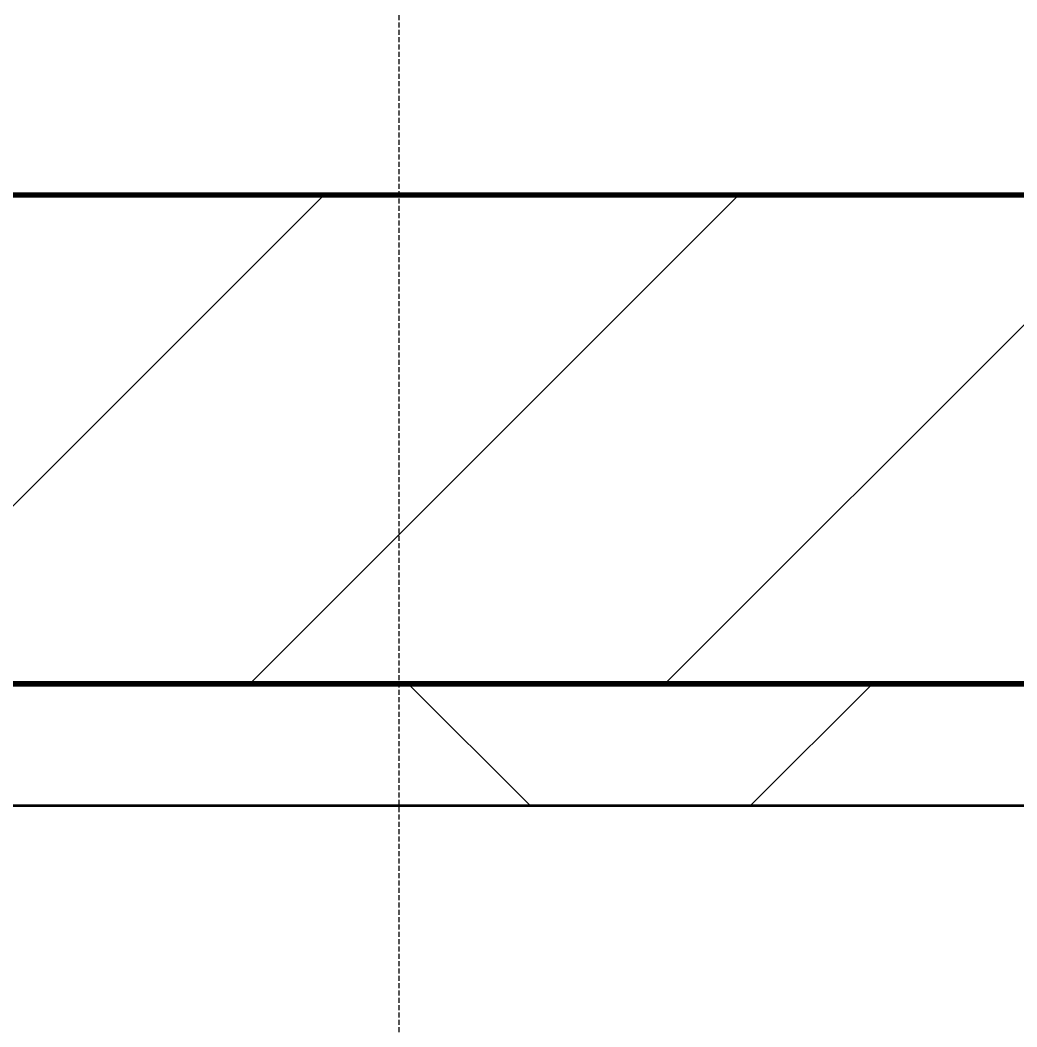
# Model space of a CAD drawing. Header units: millimetres. Extents: x -794326 to -715748, y -17796 to 22353.
# Drawn here: x -742927.7 to -742520, y 7803.6 to 8215.5 of the extents above; entities that cross this region are included whole.
import ezdxf

# ---------------------------------------------------------------- set-up
doc = ezdxf.new("R2010")
doc.units = ezdxf.units.MM
doc.linetypes.add('DPA_Hidden 50', pattern=[3, 2, -1])
for name, color, linetype, lineweight in [('A-ANNO-DIMS', 1, 'Continuous', 9), ('A-ANNO-DIMS-100', 1, 'Continuous', 9), ('A-DETL', 1, 'Continuous', 70), ('A-GLAZ-CURT', 2, 'Continuous', 9), ('A-WALL', 5, 'Continuous', 35), ('A-WALL-FNSH', 2, 'Continuous', 35), ('A-WALL-PATT', 1, 'Continuous', 35)]:
    doc.layers.add(name, color=color, linetype=linetype, lineweight=lineweight)
doc.styles.add('Arial_2', font='arial.ttf', dxfattribs={"height": 300})
doc.dimstyles.new('DPA-DIM-3_0_T-T', dxfattribs={"dimscale": 304.8, "dimtxt": 306.07782, "dimasz": 0.656168, "dimexe": 0.656168, "dimexo": 0.0625, "dimgap": 0.164042, "dimtad": 1, "dimdec": 0, "dimzin": 0, "dimdsep": 46, "dimtxsty": 'Arial_2', "dimblk1": 'OBLIQUE', "dimblk2": 'OBLIQUE', "dimsah": 1, "dimcen": 0.09, "dimdle": 0.656168, "dimadec": 8, "dimazin": 0, "dimtfac": 1, "dimtdec": 4, "dimtix": 1, "dimtmove": 0, "dimatfit": 3, "dimfxl": 1.312336, "dimfxlon": 1, "dimtvp": 1, "dimtolj": 1, "dimtzin": 0, "dimarcsym": 2})

# ---------------------------------------------------------------- blocks, each defined once
blk = doc.blocks.new('PPLS-PP19_Custom Tile Pattern - Custom Tile Pattern-V53-4282-01 ENLARGED LOWER PLATFORM LEVEL - REFLECTED CEILING PLAN - SHEET 3')
at = {"layer": 'A-GLAZ-CURT'}
for p, q in [((-300, 0), (300, 0)), ((300, 0), (-300, 0)), ((230.06, 0), (300, 0)), ((-300, -50), (300, -50)), ((300, -50), (-300, -50))]:
    blk.add_line(p, q, dxfattribs=at)
for points, knots in [([(300, 0), (286.53, 0), (254.22, 0), (207.11, 0), (177.41, 0), (159.34, 0), (158.33, 0), (158.3, 0)], [-285.253232, -285.253232, -285.253232, -285.253232, -244.693688, -187.987675, -143.776725, -129.632772, -123.352749, -123.352749, -123.352749, -123.352749]), ([(247.1, 0), (246.76, 0), (245.04, 0), (238.34, 0), (226.56, 0), (221.1, 0), (200.27, 0), (182.99, 0), (174.27, 0), (169.67, 0), (168.99, 0)], [-9649.085549, -9649.085549, -9649.085549, -9649.085549, -9581.591397, -9406.094246, -9221.510254, -9016.44624, -8717.832359, -8253.978395, -8152.463617, -8069.855175, -8069.855175, -8069.855175, -8069.855175]), ([(171.51, 0), (176.48, 0), (193.23, 0), (201.73, 0), (208.81, 0), (213.9, 0), (241.96, 0), (266.73, 0), (281.71, 0), (291.71, 0), (296.52, 0), (297.86, 0), (298.09, 0)], [-7971.819559, -7971.819559, -7971.819559, -7971.819559, -7784.112253, -7606.717214, -7289.299508, -7042.621073, -6582.165592, -6068.460911, -5766.029927, -5566.724884, -5280.360606, -5199.253518, -5199.253518, -5199.253518, -5199.253518]), ([(300, 0), (288.22, 0), (262, 0), (230.43, 0), (219.94, 0), (219.02, 0)], [-12528.858583, -12528.858583, -12528.858583, -12528.858583, -11905.454923, -11162.864862, -10856.732305, -10856.732305, -10856.732305, -10856.732305]), ([(219.9, 0), (220.86, 0), (227.84, 0), (242.06, 0), (246.54, 0), (246.96, 0)], [-10670.940496, -10670.940496, -10670.940496, -10670.940496, -10511.382485, -9925.173265, -9834.877357, -9834.877357, -9834.877357, -9834.877357]), ([(284.76, 0), (284.76, 0), (285.09, 0), (287.47, 0), (293.59, 0), (297.76, 0), (300, 0)], [-4110.630118, -4110.630118, -4110.630118, -4110.630118, -4053.389046, -3959.664717, -3862.421465, -3746.95702, -3746.95702, -3746.95702, -3746.95702]), ([(297.38, 0), (295.84, 0), (291.62, 0), (285.38, 0), (284.87, 0)], [-4803.172655, -4803.172655, -4803.172655, -4803.172655, -4358.271401, -4143.037883, -4143.037883, -4143.037883, -4143.037883])]:
    blk.add_open_spline(points, degree=3, knots=knots, dxfattribs=at)
blk = doc.blocks.new('PPLS-PP19_Custom Tile Pattern - Custom Tile Pattern-V54-4282-01 ENLARGED LOWER PLATFORM LEVEL - REFLECTED CEILING PLAN - SHEET 3')
at = {"layer": 'A-GLAZ-CURT'}
for p, q in [((-300, 0), (300, 0)), ((300, 0), (-300, 0)), ((-293.07, 0), (-275.75, 0)), ((-275.75, 0), (-293.07, 0)), ((-222.32, 0), (-205, 0)), ((-205, 0), (-222.32, 0)), ((-300, -50), (300, -50)), ((300, -50), (-300, -50))]:
    blk.add_line(p, q, dxfattribs=at)
at = {"layer": 'A-GLAZ-CURT', "flags": 128}
for points in [[(-300, 0), (-291.56, 0), (-283.3, 0), (-275.2, 0), (-267.26, 0), (-259.45, 0), (-251.77, 0), (-244.2, 0), (-236.74, 0), (-229.36, 0), (-222.06, 0), (-214.83, 0), (-207.71, 0), (-200.76, 0), (-194.02, 0), (-187.54, 0), (-181.38, 0), (-175.58, 0), (-170.25, 0), (-165.64, 0), (-162.01, 0), (-159.53, 0), (-157.46, 0), (-154.52, 0), (-149.42, 0), (-141.84, 0), (-132.81, 0), (-126.08, 0)], [(-125.17, 0), (-128.55, 0), (-134.16, 0), (-140.03, 0), (-145.5, 0), (-150.63, 0), (-155.53, 0), (-160.27, 0), (-164.95, 0), (-169.65, 0), (-174.47, 0), (-179.49, 0), (-184.81, 0), (-190.44, 0), (-196.37, 0), (-202.58, 0), (-209.04, 0), (-215.73, 0), (-222.63, 0), (-229.72, 0), (-236.97, 0), (-244.39, 0), (-251.96, 0), (-259.67, 0), (-267.51, 0), (-275.48, 0), (-283.55, 0), (-291.73, 0), (-300, 0)]]:
    blk.add_lwpolyline(points, dxfattribs=at)
at = {"layer": 'A-GLAZ-CURT'}
for points, knots in [([(-300, 0), (-284.65, 0), (-240.1, 0), (-204.54, 0), (-183.58, 0)], [-5323.127839, -5323.127839, -5323.127839, -5323.127839, -4502.809032, -2893.044321, -2893.044321, -2893.044321, -2893.044321]), ([(-183.59, 0), (-193.34, 0), (-223.62, 0), (-262.56, 0), (-294.48, 0), (-300, 0)], [-15843.761363, -15843.761363, -15843.761363, -15843.761363, -15131.813646, -13729.592194, -13439.944408, -13439.944408, -13439.944408, -13439.944408]), ([(-137.88, 0), (-140.56, 0), (-147.66, 0), (-147.69, 0), (-158.72, 0), (-174.02, 0), (-185.59, 0), (-209.77, 0), (-232.01, 0), (-255.22, 0), (-262.59, 0), (-264.9, 0), (-265.4, 0)], [-3187.727384, -3187.727384, -3187.727384, -3187.727384, -2919.378265, -2477.344047, -2237.412286, -2029.680487, -1755.085331, -1400.429864, -858.079193, -543.655514, -208.940337, 0, 0, 0, 0]), ([(-258.6, 0), (-257.91, 0), (-254.26, 0), (-241.25, 0), (-225.99, 0), (-213.1, 0), (-200.2, 0), (-191, 0), (-184.75, 0), (-183.92, 0)], [-5722.54675, -5722.54675, -5722.54675, -5722.54675, -5657.471696, -5413.335975, -5017.494783, -4832.723979, -4666.091899, -4349.945572, -4301.511651, -4301.511651, -4301.511651, -4301.511651]), ([(-133.82, 0), (-135.51, 0), (-137.8, 0), (-149.31, 0), (-162.01, 0), (-177.91, 0), (-199.46, 0), (-216.65, 0), (-231.26, 0), (-233.46, 0), (-234, 0)], [-2731.647847, -2731.647847, -2731.647847, -2731.647847, -2418.507304, -2308.929706, -2113.765672, -1763.376603, -1422.553702, -978.033455, -846.069444, -682.911962, -682.911962, -682.911962, -682.911962]), ([(-233.49, 0), (-233.44, 0), (-232.38, 0), (-230.74, 0), (-225.3, 0), (-223.63, 0)], [-455.274641, -455.274641, -455.274641, -455.274641, -440.605512, -119.536984, 0, 0, 0, 0]), ([(-223.63, 0), (-219.39, 0), (-206.17, 0), (-188.58, 0), (-169.02, 0), (-152.12, 0), (-136.84, 0), (-127.33, 0), (-124.19, 0), (-123.43, 0), (-123.28, 0)], [-5463.295695, -5463.295695, -5463.295695, -5463.295695, -5161.076232, -4739.070012, -4465.409639, -4149.119819, -3839.893365, -3647.167523, -3488.92562, -3439.852845, -3439.852845, -3439.852845, -3439.852845]), ([(-183.59, 0), (-178.51, 0), (-170.36, 0), (-158.7, 0), (-157.22, 0)], [-4295.204129, -4295.204129, -4295.204129, -4295.204129, -4000.813434, -3840.635403, -3840.635403, -3840.635403, -3840.635403]), ([(-183.21, 0), (-180.83, 0), (-156.72, 0), (-129.95, 0), (-110.8, 0), (-99.5, 0), (-91.46, 0)], [-2883.360913, -2883.360913, -2883.360913, -2883.360913, -2700.551212, -1002.059161, -460.363443, 0, 0, 0, 0]), ([(-116.31, 0), (-122.18, 0), (-142.35, 0), (-165.44, 0), (-182.87, 0)], [-17701.573127, -17701.573127, -17701.573127, -17701.573127, -17136.203329, -15861.324362, -15861.324362, -15861.324362, -15861.324362]), ([(-152.35, 0), (-151.03, 0), (-147.71, 0), (-143.57, 0), (-138.62, 0)], [-3494.978217, -3494.978217, -3494.978217, -3494.978217, -3371.022232, -3227.460399, -3227.460399, -3227.460399, -3227.460399]), ([(-118.78, 0), (-121.86, 0), (-126.28, 0), (-136.96, 0), (-147.46, 0), (-150.03, 0), (-150.57, 0)], [-5938.474035, -5938.474035, -5938.474035, -5938.474035, -5700.061948, -5508.838257, -5298.784692, -5196.16478, -5196.16478, -5196.16478, -5196.16478]), ([(-150.34, 0), (-150.07, 0), (-147.75, 0), (-142.6, 0), (-127.26, 0), (-107.3, 0), (-90.42, 0), (-75.26, 0), (-68.41, 0), (-65.12, 0), (-63.63, 0)], [-4948.728362, -4948.728362, -4948.728362, -4948.728362, -4883.323924, -4440.880425, -4054.690705, -3793.097032, -3402.597032, -3144.956779, -3050.982048, -2969.237017, -2969.237017, -2969.237017, -2969.237017]), ([(-116.66, 0), (-123.83, 0), (-133.98, 0), (-147.74, 0), (-149.07, 0)], [-6858.444941, -6858.444941, -6858.444941, -6858.444941, -6449.282163, -6277.220794, -6277.220794, -6277.220794, -6277.220794]), ([(-148.23, 0), (-146.94, 0), (-140.15, 0), (-137.28, 0), (-133.93, 0), (-128.78, 0), (-126.5, 0)], [-6162.058746, -6162.058746, -6162.058746, -6162.058746, -6017.569127, -5560.701257, -5364.112219, -5231.017328, -5231.017328, -5231.017328, -5231.017328]), ([(-116.68, 0), (-120.05, 0), (-127.34, 0), (-139.03, 0), (-146.11, 0), (-146.95, 0)], [-1120.9132, -1120.9132, -1120.9132, -1120.9132, -945.742622, -741.901385, -489.130243, -489.130243, -489.130243, -489.130243]), ([(-146.69, 0), (-146.59, 0), (-145.49, 0), (-135.69, 0), (-128.29, 0), (-125.15, 0)], [-420.34245, -420.34245, -420.34245, -420.34245, -406.956646, -290.263673, 0, 0, 0, 0]), ([(-127.41, 0), (-131.63, 0), (-133.16, 0), (-134.09, 0), (-134.15, 0)], [-8540.990293, -8540.990293, -8540.990293, -8540.990293, -8266.114998, -8246.473386, -8246.473386, -8246.473386, -8246.473386]), ([(-134.15, 0), (-133.32, 0), (-130.31, 0), (-122.45, 0), (-116.3, 0), (-115.77, 0)], [-7657.439573, -7657.439573, -7657.439573, -7657.439573, -7293.749979, -6839.55839, -6796.960519, -6796.960519, -6796.960519, -6796.960519]), ([(-120.13, 0), (-120.14, 0), (-120.24, 0), (-121.3, 0), (-129.25, 0), (-133.82, 0)], [-2933.992132, -2933.992132, -2933.992132, -2933.992132, -2920.575025, -2840.280255, -2731.647847, -2731.647847, -2731.647847, -2731.647847]), ([(-113.43, 0), (-113.44, 0), (-113.96, 0), (-119.73, 0), (-125.43, 0), (-127.03, 0), (-127.41, 0)], [-328.499627, -328.499627, -328.499627, -328.499627, -282.672656, -98.539552, -24.539552, 0, 0, 0, 0]), ([(-126.5, 0), (-122.44, 0), (-108.71, 0), (-86.68, 0), (-63.44, 0), (-54.4, 0), (-48.53, 0), (-30.79, 0), (-18.03, 0), (8.61, 0), (15.02, 0), (22.91, 0), (31, 0), (39.04, 0), (51.19, 0), (58.74, 0), (61.34, 0), (61.45, 0)], [-5231.017328, -5231.017328, -5231.017328, -5231.017328, -4994.692869, -4542.524482, -4008.285538, -3689.699207, -3546.54457, -3315.260113, -2864.387349, -2439.246196, -2084.094819, -1956.422387, -1818.904206, -1645.594513, -1443.202566, -1228.752106, -1120.932285, -1120.932285, -1120.932285, -1120.932285]), ([(-125.15, 0), (-124.93, 0), (-122.78, 0), (-119.23, 0), (-115.72, 0)], [-3362.7396, -3362.7396, -3362.7396, -3362.7396, -3342.215224, -3153.383953, -3153.383953, -3153.383953, -3153.383953]), ([(-122.08, 0), (-122.01, 0), (-121.69, 0), (-121.2, 0), (-120.88, 0)], [-3136.336417, -3136.336417, -3136.336417, -3136.336417, -3110.304437, -3035.164275, -3035.164275, -3035.164275, -3035.164275]), ([(-48.79, 0), (-51.65, 0), (-61.37, 0), (-81.23, 0), (-99.51, 0), (-114.02, 0), (-117.28, 0), (-118.78, 0)], [-1360.9003, -1360.9003, -1360.9003, -1360.9003, -1060.00838, -740.068933, -229.489605, -116.330425, 0, 0, 0, 0]), ([(-115.75, 0), (-114.85, 0), (-110.29, 0), (-96.78, 0), (-75, 0), (-59.07, 0), (-48.76, 0)], [-5716.332652, -5716.332652, -5716.332652, -5716.332652, -5430.283136, -5103.229623, -4799.173296, -4262.601366, -4262.601366, -4262.601366, -4262.601366]), ([(-26.75, 0), (-27.82, 0), (-36.18, 0), (-53.55, 0), (-78.2, 0), (-102.34, 0), (-113.47, 0), (-115.72, 0)], [-8718.362214, -8718.362214, -8718.362214, -8718.362214, -8532.293389, -8073.216054, -7508.296369, -7004.680444, -6876.298449, -6876.298449, -6876.298449, -6876.298449]), ([(-72.93, 0), (-75.51, 0), (-87.41, 0), (-103.13, 0), (-115.71, 0)], [-19442.345229, -19442.345229, -19442.345229, -19442.345229, -18935.241197, -17720.74877, -17720.74877, -17720.74877, -17720.74877]), ([(-86.16, 0), (-91.37, 0), (-100.8, 0), (-111.18, 0), (-115.71, 0)], [-1681.3698, -1681.3698, -1681.3698, -1681.3698, -1374.161226, -1137.769909, -1137.769909, -1137.769909, -1137.769909]), ([(-115.67, 0), (-114.21, 0), (-109.38, 0), (-98.9, 0), (-85.29, 0), (-71.67, 0), (-65.93, 0), (-65.07, 0)], [-3152.568375, -3152.568375, -3152.568375, -3152.568375, -3074.362186, -2902.289527, -2605.247022, -2322.099534, -2241.8264, -2241.8264, -2241.8264, -2241.8264]), ([(9.32, 0), (9.08, 0), (7.65, 0), (2.57, 0), (-12.23, 0), (-25.64, 0), (-40, 0), (-56.24, 0), (-75.59, 0), (-94, 0), (-112.01, 0), (-114.94, 0), (-115.63, 0)], [-2922.926651, -2922.926651, -2922.926651, -2922.926651, -2882.788014, -2720.818881, -2518.50168, -2125.455881, -1792.521578, -1466.981642, -1208.454564, -789.402658, -501.969187, -243.577221, -243.577221, -243.577221, -243.577221]), ([(-48.45, 0), (-51.77, 0), (-62.12, 0), (-85.2, 0), (-105.63, 0), (-114.02, 0), (-115.6, 0)], [-3284.996266, -3284.996266, -3284.996266, -3284.996266, -2842.901703, -2193.204658, -1433.981041, -1149.748693, -1149.748693, -1149.748693, -1149.748693]), ([(-114.89, 0), (-107.98, 0), (-91.35, 0), (-74.02, 0), (-62.74, 0), (-60.36, 0), (-59.97, 0)], [-6773.888853, -6773.888853, -6773.888853, -6773.888853, -6236.997189, -5713.340575, -5140.470607, -5006.787413, -5006.787413, -5006.787413, -5006.787413]), ([(-114.79, 0), (-114.44, 0), (-113.88, 0), (-113.43, 0), (-113.43, 0)], [-492.74944, -492.74944, -492.74944, -492.74944, -394.672656, -330.879064, -330.879064, -330.879064, -330.879064]), ([(-91.46, 0), (-90.09, 0), (-84.7, 0), (-77.43, 0), (-72.73, 0), (-72.64, 0), (-72.64, 0)], [-19832.387487, -19832.387487, -19832.387487, -19832.387487, -19753.885894, -19541.04734, -19478.625389, -19471.062469, -19471.062469, -19471.062469, -19471.062469]), ([(-63.96, 0), (-64.13, 0), (-72.5, 0), (-80.63, 0), (-86.16, 0)], [-2171.769325, -2171.769325, -2171.769325, -2171.769325, -2007.031671, -1681.3698, -1681.3698, -1681.3698, -1681.3698]), ([(-47.83, 0), (-51.3, 0), (-57.72, 0), (-71.66, 0), (-77.83, 0), (-82.66, 0), (-83.28, 0), (-83.28, 0)], [-2345.908976, -2345.908976, -2345.908976, -2345.908976, -2161.752162, -2006.592567, -1646.621388, -1424.436217, -1393.971743, -1393.971743, -1393.971743, -1393.971743]), ([(-83.28, 0), (-83.28, 0), (-82.91, 0), (-76.14, 0), (-62.97, 0), (-53.53, 0), (-47.9, 0)], [-1393.4169, -1393.4169, -1393.4169, -1393.4169, -1353.722004, -1274.333717, -1073.56893, -651.549973, -651.549973, -651.549973, -651.549973]), ([(-66.39, 0), (-66.39, 0), (-63.63, 0), (-53.63, 0), (-34.42, 0), (-29.82, 0), (-29.19, 0)], [-2493.31794, -2493.31794, -2493.31794, -2493.31794, -2315.303971, -1809.437387, -963.711516, -666.19313, -666.19313, -666.19313, -666.19313]), ([(31.18, 0), (25.97, 0), (11.99, 0), (-16.92, 0), (-47.42, 0), (-65.77, 0), (-66.37, 0), (-66.38, 0)], [-4496.803627, -4496.803627, -4496.803627, -4496.803627, -4222.080604, -3745.412743, -2981.410125, -2542.574734, -2498.224237, -2498.224237, -2498.224237, -2498.224237]), ([(-63.63, 0), (-61.49, 0), (-57.39, 0), (-55.21, 0), (-51.13, 0), (-48.87, 0)], [-2969.237017, -2969.237017, -2969.237017, -2969.237017, -2851.217951, -2734.127174, -2598.08239, -2598.08239, -2598.08239, -2598.08239]), ([(-58.83, 0), (-58.37, 0), (-57.29, 0), (-54.23, 0), (-46.33, 0), (-42.62, 0), (-41.76, 0)], [-4859.52896, -4859.52896, -4859.52896, -4859.52896, -4680.891996, -4469.85053, -4321.566175, -4270.495146, -4270.495146, -4270.495146, -4270.495146]), ([(-51.83, 0), (-51.83, 0), (-51.78, 0), (-49.41, 0), (-48.11, 0), (-47.67, 0)], [-632.814994, -632.814994, -632.814994, -632.814994, -627.965721, -508.377888, -431.980737, -431.980737, -431.980737, -431.980737]), ([(-47.84, 0), (-44.36, 0), (-31.67, 0), (-12.78, 0), (4.23, 0), (9.64, 0), (10.14, 0), (10.18, 0)], [-4246.690656, -4246.690656, -4246.690656, -4246.690656, -4065.652676, -3589.737505, -3285.047089, -3066.359526, -3044.715262, -3044.715262, -3044.715262, -3044.715262]), ([(-36.62, 0), (-36.62, 0), (-40.35, 0), (-42.79, 0), (-46.17, 0), (-47.78, 0)], [-4069.478503, -4069.478503, -4069.478503, -4069.478503, -3858.647035, -3538.256648, -3315.342111, -3315.342111, -3315.342111, -3315.342111]), ([(76.63, 0), (74.8, 0), (67.65, 0), (53.52, 0), (37, 0), (24.07, 0), (12.82, 0), (-2.9, 0), (-20.62, 0), (-32.81, 0), (-42.45, 0), (-47.04, 0), (-47.78, 0)], [-3095.572228, -3095.572228, -3095.572228, -3095.572228, -2950.589685, -2634.532728, -2313.748533, -2106.613311, -1925.670641, -1617.263037, -1290.787923, -1039.307308, -819.71621, -773.893057, -773.893057, -773.893057, -773.893057]), ([(-47.77, 0), (-46.09, 0), (-43.38, 0), (-40.79, 0), (-40.46, 0), (-40.44, 0)], [-2576.046701, -2576.046701, -2576.046701, -2576.046701, -2474.780881, -2410.990208, -2350.645972, -2350.645972, -2350.645972, -2350.645972]), ([(-36.33, 0), (-36.43, 0), (-37.27, 0), (-45.02, 0), (-45.62, 0), (-47.65, 0)], [-1855.773136, -1855.773136, -1855.773136, -1855.773136, -1810.870157, -1672.078046, -1405.135169, -1405.135169, -1405.135169, -1405.135169]), ([(-47.58, 0), (-42.98, 0), (-36.45, 0), (-33.57, 0), (-29.94, 0), (-28.57, 0)], [-643.371574, -643.371574, -643.371574, -643.371574, -296.515819, -83.513472, 0, 0, 0, 0]), ([(-29.03, 0), (-33.97, 0), (-40.03, 0), (-46.07, 0), (-47.09, 0)], [-2680.714891, -2680.714891, -2680.714891, -2680.714891, -2413.671296, -2359.029104, -2359.029104, -2359.029104, -2359.029104]), ([(-46.96, 0), (-46.33, 0), (-44.63, 0), (-40.22, 0), (-36.78, 0)], [-386.946528, -386.946528, -386.946528, -386.946528, -260.442412, 0, 0, 0, 0]), ([(-41.76, 0), (-39.9, 0), (-37.72, 0), (-36.92, 0), (-36.77, 0)], [-4270.495146, -4270.495146, -4270.495146, -4270.495146, -4161.040818, -4106.245333, -4106.245333, -4106.245333, -4106.245333]), ([(-36.78, 0), (-32.43, 0), (-19.22, 0), (8.83, 0), (43.36, 0), (70.92, 0), (82.12, 0), (83.66, 0)], [-6191.144455, -6191.144455, -6191.144455, -6191.144455, -5862.463379, -5340.621928, -4573.028122, -4094.177415, -3869.465285, -3869.465285, -3869.465285, -3869.465285]), ([(-36.29, 0), (-36.29, 0), (-34.66, 0), (-28.88, 0), (-26.95, 0), (-26.54, 0)], [-9150.272121, -9150.272121, -9150.272121, -9150.272121, -9057.163041, -8919.836787, -8834.607043, -8834.607043, -8834.607043, -8834.607043]), ([(19.77, 0), (14.26, 0), (1.26, 0), (-16.58, 0), (-34.76, 0), (-36.04, 0)], [-10229.544997, -10229.544997, -10229.544997, -10229.544997, -9884.23066, -9424.652049, -9182.880979, -9182.880979, -9182.880979, -9182.880979]), ([(-33.34, 0), (-33.34, 0), (-32.93, 0), (-31.16, 0), (-30.52, 0)], [-2415.024266, -2415.024266, -2415.024266, -2415.024266, -2357.633367, -2323.618664, -2323.618664, -2323.618664, -2323.618664]), ([(20.05, 0), (13.99, 0), (0.67, 0), (-17.84, 0), (-30.57, 0), (-31.82, 0), (-32, 0)], [-3663.822427, -3663.822427, -3663.822427, -3663.822427, -3333.063701, -2994.501669, -2698.150104, -2614.070998, -2614.070998, -2614.070998, -2614.070998]), ([(-30.76, 0), (-30.73, 0), (-29.99, 0), (-23.47, 0), (-15.75, 0), (-15.19, 0)], [-54176.191683, -54176.191683, -54176.191683, -54176.191683, -54157.274271, -53749.15266, -53717.791567, -53717.791567, -53717.791567, -53717.791567]), ([(-30.52, 0), (-27.11, 0), (-17.83, 0), (5.99, 0), (22.06, 0), (37.44, 0), (45.92, 0), (57.76, 0), (64.47, 0), (72.74, 0), (75.22, 0), (76.03, 0), (76.21, 0)], [-2323.618664, -2323.618664, -2323.618664, -2323.618664, -2142.497158, -1716.209403, -1206.526904, -1089.329421, -901.315459, -753.071572, -495.328968, -421.953223, -334.951786, -290.452333, -290.452333, -290.452333, -290.452333]), ([(-13, 0), (-14.35, 0), (-17.68, 0), (-25.97, 0), (-29.52, 0), (-30.21, 0)], [-55207.591944, -55207.591944, -55207.591944, -55207.591944, -54789.006179, -54461.685999, -54290.791712, -54290.791712, -54290.791712, -54290.791712]), ([(8.33, 0), (8.19, 0), (7.18, 0), (0.32, 0), (-13.89, 0), (-24.92, 0), (-29.03, 0)], [-3574.286521, -3574.286521, -3574.286521, -3574.286521, -3526.962355, -3285.499107, -2903.012179, -2680.714891, -2680.714891, -2680.714891, -2680.714891]), ([(-28.98, 0), (-28.66, 0), (-27.39, 0), (-24.45, 0), (-22.56, 0)], [-166.548282, -166.548282, -166.548282, -166.548282, -102.06493, 0, 0, 0, 0]), ([(-28.57, 0), (-26.93, 0), (-20.29, 0), (-11.45, 0), (2.08, 0), (13.15, 0), (21.24, 0), (24.62, 0), (24.72, 0), (24.72, 0)], [-5361.429781, -5361.429781, -5361.429781, -5361.429781, -5261.36855, -5050.479954, -4785.90057, -4596.498881, -4445.288762, -4384.376941, -4376.041937, -4376.041937, -4376.041937, -4376.041937]), ([(-22.56, 0), (-20.27, 0), (-17.03, 0), (-11.36, 0), (-7.66, 0), (-6.6, 0), (-6.44, 0)], [-56468.192263, -56468.192263, -56468.192263, -56468.192263, -56344.022017, -56303.229861, -56166.290093, -56124.392176, -56124.392176, -56124.392176, -56124.392176]), ([(-15.19, 0), (-13.07, 0), (7.48, 0), (42.82, 0), (88.72, 0), (120.63, 0), (138.28, 0), (138.53, 0)], [-461.142613, -461.142613, -461.142613, -461.142613, -429.606584, -390.253598, -346.313304, -291.370682, -290.5735, -290.5735, -290.5735, -290.5735]), ([(-6.54, 0), (-6.73, 0), (-7.2, 0), (-7.6, 0), (-7.79, 0)], [-56009.792147, -56009.792147, -56009.792147, -56009.792147, -55949.290093, -55895.192118, -55895.192118, -55895.192118, -55895.192118]), ([(-2.63, 0), (-2.47, 0), (-1.22, 0), (4.92, 0), (15.97, 0), (22.54, 0), (24.49, 0)], [-226.825321, -226.825321, -226.825321, -226.825321, -220.269177, -206.416616, -198.214427, -187.717507, -187.717507, -187.717507, -187.717507]), ([(19.98, 0), (19.42, 0), (9.63, 0), (3.08, 0), (-1.67, 0), (-2.25, 0)], [-288.19383, -288.19383, -288.19383, -288.19383, -285.83788, -246.234814, -234.646884, -234.646884, -234.646884, -234.646884]), ([(24.69, 0), (24.54, 0), (20.99, 0), (15.48, 0), (10.8, 0), (9.63, 0)], [-4368.572414, -4368.572414, -4368.572414, -4368.572414, -4306.476363, -4080.000647, -3772.857994, -3772.857994, -3772.857994, -3772.857994]), ([(18.16, 0), (19.15, 0), (24.25, 0), (25.66, 0), (26.12, 0)], [-5700.113719, -5700.113719, -5700.113719, -5700.113719, -5554.232259, -5302.431367, -5302.431367, -5302.431367, -5302.431367]), ([(87.73, 0), (86.12, 0), (82.19, 0), (74.4, 0), (62.26, 0), (51.85, 0), (43.81, 0), (29.53, 0), (22.41, 0), (20.35, 0), (19.97, 0)], [-7290.843129, -7290.843129, -7290.843129, -7290.843129, -7135.649961, -6924.452779, -6738.82075, -6548.303034, -6314.283804, -6135.05769, -5972.647715, -5927.231321, -5927.231321, -5927.231321, -5927.231321]), ([(30.82, 0), (29.27, 0), (25.69, 0), (22.08, 0), (20.04, 0)], [-10462.034656, -10462.034656, -10462.034656, -10462.034656, -10363.088938, -10235.084702, -10235.084702, -10235.084702, -10235.084702]), ([(87.7, 0), (77.86, 0), (60.25, 0), (37.01, 0), (25.29, 0), (20.85, 0)], [-359.791889, -359.791889, -359.791889, -359.791889, -330.153101, -307.516438, -289.397823, -289.397823, -289.397823, -289.397823]), ([(70.61, 0), (66.16, 0), (55.8, 0), (39.61, 0), (29.92, 0), (22.48, 0), (20.89, 0)], [-4647.237329, -4647.237329, -4647.237329, -4647.237329, -4326.416877, -4098.545751, -3766.694881, -3679.062885, -3679.062885, -3679.062885, -3679.062885]), ([(27.44, 0), (27.9, 0), (29.54, 0), (38.07, 0), (53.39, 0), (71.67, 0), (84.83, 0), (85.48, 0), (87.07, 0), (87.16, 0)], [-5037.309798, -5037.309798, -5037.309798, -5037.309798, -4887.603822, -4705.298446, -4353.683244, -3960.84581, -3759.045785, -3336.541051, -3314.019604, -3314.019604, -3314.019604, -3314.019604]), ([(27.89, 0), (29.09, 0), (33.4, 0), (48.37, 0), (71.92, 0), (100.57, 0), (116.36, 0), (128.63, 0), (128.95, 0)], [-147.777612, -147.777612, -147.777612, -147.777612, -135.792042, -118.513713, -97.899267, -63.759246, -39.050993, -35.895543, -35.895543, -35.895543, -35.895543]), ([(53.18, 0), (53.06, 0), (52.22, 0), (44.99, 0), (36.46, 0), (30.82, 0)], [-622.740158, -622.740158, -622.740158, -622.740158, -566.066452, -360.610861, 0, 0, 0, 0]), ([(136.44, 0), (121.66, 0), (86.93, 0), (51.16, 0), (31.18, 0)], [-106.750556, -106.750556, -106.750556, -106.750556, -59.610984, 0, 0, 0, 0]), ([(87.92, 0), (81.74, 0), (70.8, 0), (57.82, 0), (46.51, 0), (41.18, 0), (36.02, 0), (35.54, 0), (35.54, 0)], [-380.26063, -380.26063, -380.26063, -380.26063, -357.622665, -341.267687, -334.000314, -326.15566, -319.318397, -317.489778, -317.489778, -317.489778, -317.489778]), ([(36.29, 0), (37.77, 0), (48.82, 0), (64.79, 0), (95.91, 0), (124.45, 0), (132.42, 0), (134.6, 0)], [-314.598523, -314.598523, -314.598523, -314.598523, -305.899624, -287.17622, -249.500363, -194.761443, -152.241002, -152.241002, -152.241002, -152.241002])]:
    blk.add_open_spline(points, degree=3, knots=knots, dxfattribs=at)
for points in [[(-117.74, 0), (-117.53, 0), (-117.09, 0), (-116.55, 0)], [(-115.76, 0), (-116.59, 0), (-117.21, 0), (-117.56, 0)], [(-47.87, 0), (-49.91, 0), (-51.53, 0), (-51.79, 0)], [(-39.84, 0), (-39.08, 0), (-38.11, 0), (-37.36, 0)], [(19.75, 0), (19.06, 0), (18.58, 0), (18.16, 0)], [(24.49, 0), (25.23, 0), (25.72, 0), (26.04, 0)]]:
    blk.add_open_spline(points, degree=3, dxfattribs=at)
blk = doc.blocks.new('DIMBLOCK66-4282-01 ENLARGED LOWER PLATFORM LEVEL - REFLECTED CEILING PLAN - SHEET 3')
at = {"layer": 'A-ANNO-DIMS-100'}
for p, q in [((-745542.37, 8666.44), (-745542.37, 8066.44)), ((-745542.37, 8266.44), (-745542.37, 8666.44)), ((-728752.37, 8666.44), (-728752.37, 8066.44)), ((-728752.37, 8266.44), (-728752.37, 8666.44)), ((-745742.37, 8266.44), (-728552.37, 8266.44))]:
    blk.add_line(p, q, dxfattribs=at)
at = {"layer": 'A-ANNO-DIMS-100', "lineweight": 35}
for p, q in [((-745542.37, 8266.44), (-745442.37, 8366.44)), ((-728752.37, 8266.44), (-728652.37, 8366.44)), ((-745542.37, 8266.44), (-745642.37, 8166.44)), ((-728752.37, 8266.44), (-728852.37, 8166.44))]:
    blk.add_line(p, q, dxfattribs=at)
at = {"layer": 'A-ANNO-DIMS-100', "color": 0, "insert": (-737724.21, 8705.91), "char_height": 300, "width": 1384.4135, "attachment_point": 1, "line_spacing_factor": 0.941778, "style": 'Arial_2'}
blk.add_mtext('16790', dxfattribs=at)
blk = doc.blocks.new('_Oblique')
at = {"color": 0, "linetype": 'ByBlock', "lineweight": -2}
blk.add_line((-0.5, -0.5), (0.5, 0.5), dxfattribs=at)

msp = doc.modelspace()

# ---------------------------------------------------------------- hatches: boundary and pattern name
at = {"layer": 'A-WALL-PATT', "lineweight": 9}
h = msp.add_hatch(dxfattribs=at)
h.set_pattern_fill('FP_2', color=256, style=0, pattern_type=2)
h.set_pattern_definition([(45, (0, 0), (-84.852814, 84.852814), [])])
h.paths.add_polyline_path([(-733552.04, 7944.02), (-733352.04, 7944.02), (-733352.04, 8144.02), (-755057.37, 8144.02), (-755057.37, 7944.02), (-741758.47, 7944.02), (-741780.86, 7954.02), (-741982.37, 7954.02), (-741982.37, 8044.02), (-741952.4, 8044.02), (-741939.02, 8073.97), (-741871.98, 8044.02), (-740782.37, 8044.02), (-740782.37, 7954.02), (-741670.54, 7954.02), (-741648.16, 7944.02), (-739358.47, 7944.02), (-739380.86, 7954.02), (-739582.37, 7954.02), (-739582.37, 8044.02), (-739552.4, 8044.02), (-739539.02, 8073.97), (-739471.98, 8044.02), (-738382.37, 8044.02), (-738382.37, 7954.02), (-739270.54, 7954.02), (-739248.16, 7944.02), (-734010.62, 7944.02)])
h = msp.add_hatch(dxfattribs=at)
h.set_pattern_fill('FP_3', color=256, style=0, pattern_type=2)
h.set_pattern_definition([(45, (0, 0), (-212.13203, 212.13203), []), (135, (0, 0), (-212.13203, -212.13203), [])])
h.paths.add_polyline_path([(-733602.04, 7894.02), (-733552.04, 7894.02), (-733552.04, 7944.02), (-739248.16, 7944.02), (-739136.25, 7894.02), (-734010.62, 7894.02)])
h.paths.add_polyline_path([(-739780.1, 7894.02), (-739246.56, 7894.02), (-739358.47, 7944.02), (-741648.16, 7944.02), (-741536.25, 7894.02), (-739847.98, 7894.02)])
h.paths.add_polyline_path([(-741646.56, 7894.02), (-741758.47, 7944.02), (-751479.42, 7944.02), (-751479.42, 7894.02), (-741680.64, 7894.02)])

# ---------------------------------------------------------------- linework, layer by layer
at = {"layer": 'A-DETL', "color": 55, "linetype": 'DPA_Hidden 50', "lineweight": 9}
msp.add_line((-742772.66, 5461.51), (-742772.66, 14661.51), dxfattribs=at)
at = {"layer": 'A-WALL', "color": 7, "lineweight": 70}
for p, q in [((-745542.37, 8144.02), (-741982.37, 8144.02)), ((-751479.42, 7944.02), (-741982.37, 7944.02)), ((-741982.37, 7944.02), (-751479.42, 7944.02))]:
    msp.add_line(p, q, dxfattribs=at)
at = {"layer": 'A-WALL-FNSH', "color": 250}
msp.add_line((-741982.37, 7894.02), (-751479.42, 7894.02), dxfattribs=at)

# ---------------------------------------------------------------- block references
at = {"layer": 'A-GLAZ-CURT', "rotation": 180}
for name, p in [('PPLS-PP19_Custom Tile Pattern - Custom Tile Pattern-V54-4282-01 ENLARGED LOWER PLATFORM LEVEL - REFLECTED CEILING PLAN - SHEET 3', (-742882.37, 7894.02)), ('PPLS-PP19_Custom Tile Pattern - Custom Tile Pattern-V53-4282-01 ENLARGED LOWER PLATFORM LEVEL - REFLECTED CEILING PLAN - SHEET 3', (-742282.37, 7894.02))]:
    msp.add_blockref(name, p, dxfattribs=at)

# ---------------------------------------------------------------- dimensions: what is measured, and where the dimension line sits
at = {"layer": 'A-ANNO-DIMS'}
dim = msp.add_linear_dim(base=(-728752.37, 8266.44), p1=(-745542.37, 8666.44), p2=(-728752.37, 8666.44), dimstyle='DPA-DIM-3_0_T-T', override={"dimpost": '<>', "dimfxl": 16790}, dxfattribs=at)
dim.commit()
dim.dimension.update_dxf_attribs({"geometry": 'DIMBLOCK66-4282-01 ENLARGED LOWER PLATFORM LEVEL - REFLECTED CEILING PLAN - SHEET 3', "text_midpoint": (-737147.37, 8469.62)})

doc.saveas('drawing.dxf')
